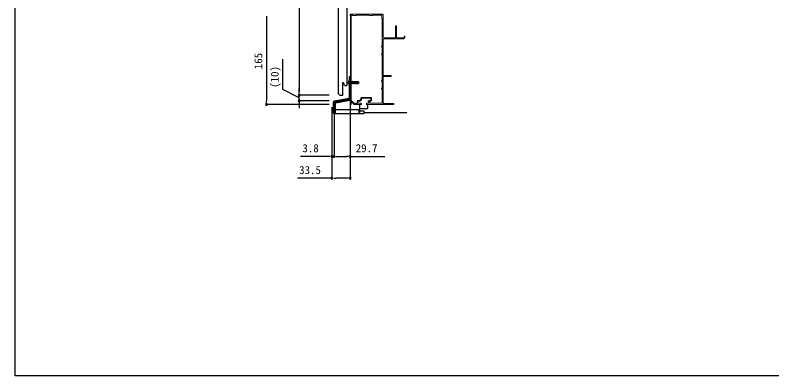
# Model space of a CAD drawing. Units: millimetres, scale not verified. Extents: x -1386 to 1386, y -2240 to 2242.
# Drawn here: x -1386 to 0, y -2240 to -1580 of the extents above; entities that cross this region are included whole.
import ezdxf
from ezdxf.enums import TextEntityAlignment as Align

# ---------------------------------------------------------------- set-up
doc = ezdxf.new("R2010")
doc.units = ezdxf.units.MM
doc.header["$LTSCALE"] = 8
doc.layers.add('0-2_YKK_11', color=7, linetype='Continuous', lineweight=18)
for name, color, linetype in [('0-3_YKK_12', 2, 'Continuous'), ('0-4_YKK_13', 4, 'Continuous'), ('0-5_YKK_D', 6, 'Continuous'), ('0-6_YKK_ZWAK', 7, 'Continuous')]:
    doc.layers.add(name, color=color, linetype=linetype)
doc.styles.add('ＭＳ ゴシック', font='')
doc.styles.get('ＭＳ ゴシック').set_extended_font_data('MS Gothic')

msp = doc.modelspace()

# ---------------------------------------------------------------- linework, layer by layer
at = {"layer": '0-2_YKK_11'}
for p, q in [((-672.199, -1621.621), (-672.199, -1619.221)), ((-751.299, -1730.821), (-734.599, -1730.821)), ((-801.899, -1757.97), (-801.899, -1740.307)), ((-800.236, -1738.335), (-773.53, -1733.762))]:
    msp.add_line(p, q, dxfattribs=at)
for points in [[(-712.199, -1619.621), (-712.199, -1578.621), (-733.74, -1578.621), (-733.924, -1578.741), (-734.474, -1578.741), (-734.657, -1578.621), (-754.74, -1578.621), (-754.924, -1578.741), (-755.474, -1578.741), (-755.657, -1578.621), (-763.74, -1578.621), (-763.924, -1578.741), (-764.474, -1578.741), (-764.657, -1578.621), (-772.199, -1578.621), (-772.199, -1581.621), (-771.899, -1581.921)], [(-771.899, -1581.921), (-771.899, -1735.321), (-772.199, -1735.621), (-772.199, -1743.621), (-770.699, -1743.621), (-770.699, -1738.721), (-770.33, -1738.567), (-765.199, -1743.621), (-751.699, -1743.621), (-751.699, -1742.621)], [(-770.299, -1580.421), (-770.299, -1736.493), (-764.584, -1742.121), (-759.599, -1742.121), (-759.599, -1738.121)], [(-733.099, -1732.321), (-733.099, -1736.175), (-736.599, -1738.175), (-736.599, -1741.621), (-713.699, -1741.621), (-713.699, -1715.121), (-714.699, -1715.121), (-714.699, -1714.121), (-713.699, -1714.121), (-713.699, -1701.121), (-714.699, -1701.121), (-714.699, -1700.121), (-713.699, -1700.121), (-713.699, -1652.121), (-714.699, -1652.121), (-714.699, -1651.121), (-713.699, -1651.121), (-713.699, -1638.121), (-714.699, -1638.121), (-714.699, -1637.121), (-713.699, -1637.121), (-713.699, -1587.121), (-714.199, -1586.621), (-714.199, -1580.621), (-730.699, -1580.621), (-731.199, -1581.121), (-737.199, -1581.121), (-737.899, -1580.421), (-751.999, -1580.421), (-752.199, -1580.621), (-760.699, -1580.621), (-761.199, -1581.121), (-767.199, -1581.121), (-767.899, -1580.421), (-770.299, -1580.421), (-770.299, -1736.493)], [(-689.199, -1600.321), (-689.199, -1621.621), (-710.199, -1621.621)], [(-673.399, -1619.221), (-673.399, -1621.621), (-679.74, -1621.621), (-679.924, -1621.741), (-680.474, -1621.741), (-680.657, -1621.621), (-687.799, -1621.621), (-687.799, -1600.321)], [(-698.199, -1690.621), (-712.199, -1690.621), (-712.199, -1645.079), (-712.319, -1644.896), (-712.319, -1644.346), (-712.199, -1644.162), (-712.199, -1623.621), (-674.199, -1623.621)], [(-771.899, -1694.17), (-771.899, -1734.295), (-800.434, -1739.181)], [(-772.699, -1732.777), (-772.699, -1724.02), (-772.579, -1723.78), (-772.579, -1723.46), (-772.699, -1723.22), (-772.699, -1704.02), (-772.579, -1703.78), (-772.579, -1703.46), (-772.699, -1703.22), (-772.699, -1695.84), (-772.849, -1695.58), (-772.999, -1695.32), (-772.999, -1694.17)], [(-692.999, -1742.021), (-712.199, -1742.021), (-712.199, -1708.079), (-712.319, -1707.896), (-712.319, -1707.346), (-712.199, -1707.162), (-712.199, -1692.621), (-698.199, -1692.621)], [(-752.699, -1741.621), (-758.299, -1741.621), (-758.299, -1737.921), (-754.799, -1737.921), (-751.499, -1735.421), (-751.499, -1732.121), (-734.399, -1732.121), (-734.399, -1735.421), (-737.724, -1737.321), (-739.399, -1737.321), (-739.399, -1738.221), (-737.899, -1738.221), (-737.899, -1741.621), (-742.699, -1741.621), (-742.699, -1743.621), (-716.657, -1743.621), (-716.474, -1743.501), (-715.924, -1743.501), (-715.74, -1743.621), (-699.657, -1743.621), (-699.474, -1743.501), (-698.924, -1743.501), (-698.74, -1743.621), (-692.999, -1743.621)], [(-758.099, -1736.621), (-755.235, -1736.621), (-752.799, -1734.775), (-752.799, -1732.321)], [(-801.099, -1739.969), (-801.099, -1757.133), (-800.941, -1757.398)]]:
    msp.add_lwpolyline(points, dxfattribs=at)
for centre, radius, start, end in [((-688.499, -1600.321), 0.7, 90.00001, 179.99999), ((-688.499, -1600.321), 0.7, 0.00001, 89.99999), ((-710.199, -1619.621), 2, 180.00001, 269.99999), ((-672.799, -1619.221), 0.6, 90.00001, 179.99999), ((-672.799, -1619.221), 0.6, 0.00001, 89.99999), ((-674.199, -1621.621), 2, 270.00001, 359.99999), ((-698.199, -1691.621), 1, 0.00001, 89.99999), ((-772.449, -1694.17), 0.55, 359.99999, 180.00001), ((-698.199, -1691.621), 1, 270.00001, 359.99999), ((-751.299, -1732.321), 1.5, 90.00001, 179.99999), ((-734.599, -1732.321), 1.5, 0.00001, 89.99999), ((-799.899, -1740.307), 2, 99.7167, 180), ((-800.299, -1739.969), 0.8, 99.71667, 179.99997), ((-773.699, -1732.777), 1, 279.71669, 360), ((-758.099, -1738.121), 1.5, 90.00001, 179.99999), ((-752.699, -1742.621), 1, 0.00001, 89.99999), ((-692.999, -1742.821), 0.8, 0.00001, 89.99999), ((-692.999, -1742.821), 0.8, 270.00001, 359.99999), ((-801.249, -1757.97), 0.65, 180, 61.72631)]:
    msp.add_arc(centre, radius, start, end, dxfattribs=at)
at = {"layer": '0-3_YKK_12'}
msp.add_line((-747.299, -1758.62), (-668.652, -1758.62), dxfattribs=at)
at = {"layer": '0-4_YKK_13'}
for p, q in [((-778.199, -1256.62), (-778.199, -1709.02)), ((-794.199, -1274.62), (-794.199, -1723.62)), ((-785.999, -1703.32), (-784.999, -1703.32)), ((-785.999, -1726.62), (-785.999, -1703.32)), ((-782.099, -1709.02), (-784.999, -1703.32)), ((-776.499, -1703.62), (-755.699, -1703.62)), ((-774.178, -1700.016), (-772.699, -1699.62)), ((-774.099, -1693.22), (-774.099, -1699.995)), ((-771.899, -1693.22), (-774.099, -1693.22)), ((-773.335, -1704.878), (-772.666, -1703.62)), ((-773.199, -1695.72), (-773.199, -1693.22)), ((-772.799, -1695.72), (-773.199, -1695.72)), ((-772.799, -1695.72), (-772.799, -1699.647)), ((-772.699, -1707.62), (-772.699, -1699.62)), ((-771.899, -1735.196), (-771.899, -1693.22)), ((-770.189, -1702.145), (-770.299, -1702.145)), ((-769.977, -1705.095), (-770.299, -1703.894)), ((-770.189, -1702.145), (-769.828, -1701.52)), ((-770.189, -1702.145), (-769.399, -1705.095)), ((-769.828, -1701.52), (-769.038, -1705.72)), ((-769.728, -1701.52), (-768.938, -1705.72)), ((-768.577, -1705.095), (-769.367, -1702.145)), ((-768.789, -1702.145), (-769.367, -1702.145)), ((-768.789, -1702.145), (-768.428, -1701.52)), ((-768.789, -1702.145), (-767.999, -1705.095)), ((-768.428, -1701.52), (-767.638, -1705.72)), ((-768.328, -1701.52), (-768.428, -1701.52)), ((-768.328, -1701.52), (-767.538, -1705.72)), ((-767.967, -1702.145), (-768.328, -1701.52)), ((-767.177, -1705.095), (-767.967, -1702.145)), ((-767.389, -1702.145), (-767.967, -1702.145)), ((-767.389, -1702.145), (-767.028, -1701.52)), ((-767.389, -1702.145), (-766.599, -1705.095)), ((-767.028, -1701.52), (-766.238, -1705.72)), ((-766.928, -1701.52), (-766.138, -1705.72)), ((-765.777, -1705.095), (-766.567, -1702.145)), ((-764.589, -1702.145), (-766.567, -1702.145)), ((-765.989, -1702.145), (-765.628, -1701.52)), ((-765.989, -1702.145), (-765.199, -1705.095)), ((-765.628, -1701.52), (-764.838, -1705.72)), ((-765.528, -1701.52), (-765.628, -1701.52)), ((-765.167, -1702.145), (-765.528, -1701.52)), ((-765.528, -1701.52), (-764.738, -1705.72)), ((-764.377, -1705.095), (-765.167, -1702.145)), ((-764.589, -1702.145), (-764.228, -1701.52)), ((-764.589, -1702.145), (-763.799, -1705.095)), ((-764.228, -1701.52), (-763.438, -1705.72)), ((-764.128, -1701.52), (-764.228, -1701.52)), ((-763.767, -1702.145), (-764.128, -1701.52)), ((-764.128, -1701.52), (-763.338, -1705.72)), ((-762.977, -1705.095), (-763.767, -1702.145)), ((-763.189, -1702.145), (-763.767, -1702.145)), ((-763.189, -1702.145), (-762.828, -1701.52)), ((-763.189, -1702.145), (-762.399, -1705.095)), ((-762.828, -1701.52), (-762.199, -1704.865)), ((-762.728, -1701.52), (-762.828, -1701.52)), ((-762.367, -1702.145), (-762.728, -1701.52)), ((-762.728, -1701.52), (-762.199, -1704.334)), ((-762.199, -1702.145), (-762.367, -1702.145)), ((-762.199, -1702.775), (-762.367, -1702.145)), ((-762.199, -1701.92), (-757.761, -1701.92)), ((-762.199, -1701.92), (-762.199, -1705.32)), ((-756.926, -1703.716), (-762.199, -1702.303)), ((-756.699, -1703.62), (-757.761, -1701.92)), ((-756.699, -1703.62), (-757.761, -1705.32)), ((-782.099, -1709.02), (-778.199, -1709.02)), ((-775.266, -1705.82), (-773.335, -1704.878)), ((-774.178, -1707.224), (-772.699, -1707.62)), ((-774.099, -1707.245), (-774.099, -1731.48)), ((-772.799, -1707.593), (-772.799, -1722.72)), ((-769.977, -1705.095), (-770.299, -1705.652)), ((-769.399, -1705.095), (-769.977, -1705.095)), ((-769.399, -1705.095), (-769.038, -1705.72)), ((-768.938, -1705.72), (-769.038, -1705.72)), ((-768.577, -1705.095), (-768.938, -1705.72)), ((-767.999, -1705.095), (-768.577, -1705.095)), ((-767.999, -1705.095), (-767.638, -1705.72)), ((-767.538, -1705.72), (-767.638, -1705.72)), ((-767.177, -1705.095), (-767.538, -1705.72)), ((-766.599, -1705.095), (-767.177, -1705.095)), ((-766.599, -1705.095), (-766.238, -1705.72)), ((-766.138, -1705.72), (-766.238, -1705.72)), ((-765.777, -1705.095), (-766.138, -1705.72)), ((-765.199, -1705.095), (-765.777, -1705.095)), ((-765.199, -1705.095), (-764.838, -1705.72)), ((-763.799, -1705.095), (-764.377, -1705.095)), ((-763.799, -1705.095), (-763.438, -1705.72)), ((-762.399, -1705.095), (-762.977, -1705.095)), ((-762.399, -1705.095), (-762.199, -1705.32)), ((-762.199, -1705.32), (-757.761, -1705.32)), ((-800.556, -1736.854), (-774.93, -1732.466)), ((-791.199, -1726.62), (-794.199, -1723.62)), ((-791.199, -1726.62), (-785.999, -1726.62)), ((-772.799, -1722.72), (-774.099, -1722.72)), ((-772.799, -1725.72), (-774.099, -1725.72)), ((-772.799, -1725.72), (-772.799, -1732.577)), ((-803.299, -1740.107), (-803.299, -1758.92)), ((-801.999, -1758.62), (-801.999, -1740.107)), ((-800.336, -1738.135), (-773.63, -1733.562)), ((-799.983, -1739.698), (-771.899, -1734.889)), ((-799.299, -1740.697), (-772.199, -1736.057)), ((-799.299, -1751.22), (-799.299, -1740.697)), ((-771.899, -1753.42), (-771.899, -1743.621)), ((-802.299, -1759.92), (-747.299, -1759.92)), ((-801.999, -1758.62), (-800.399, -1758.62)), ((-799.299, -1759.92), (-799.299, -1751.22)), ((-755.399, -1753.42), (-799.299, -1753.42)), ((-756.599, -1753.42), (-756.599, -1759.92)), ((-755.299, -1755.22), (-747.299, -1755.22)), ((-747.299, -1755.22), (-747.299, -1759.92))]:
    msp.add_line(p, q, dxfattribs=at)
for points in [[(-775.266, -1701.42), (-773.335, -1702.362), (-772.666, -1703.62)], [(-769.367, -1702.145), (-769.728, -1701.52), (-769.828, -1701.52)], [(-766.567, -1702.145), (-766.928, -1701.52), (-767.028, -1701.52)], [(-764.377, -1705.095), (-764.738, -1705.72), (-764.838, -1705.72)], [(-762.977, -1705.095), (-763.338, -1705.72), (-763.438, -1705.72)], [(-799.299, -1751.22), (-800.399, -1751.22), (-800.399, -1740.191)], [(-755.299, -1751.22), (-740.299, -1751.22), (-740.299, -1743.621)], [(-755.299, -1743.621), (-755.299, -1755.22), (-755.299, -1758.62)], [(-800.399, -1758.62), (-800.399, -1755.22), (-799.299, -1755.22)]]:
    msp.add_lwpolyline(points, dxfattribs=at)
for centre, radius, start, end in [((-764.999, -1703.62), 10.5, 165.67685, 194.32349), ((-773.816, -1701.369), 1.4, 105.00017, 165.67685), ((-755.791, -1703.78), 2.5, 170.31352, 218.01368), ((-756.874, -1703.523), 0.2, 255.00017, 328.00017), ((-773.816, -1705.871), 1.4, 194.32349, 255.00017), ((-775.099, -1731.48), 1, 279.71669, 0), ((-799.999, -1740.107), 3.3, 99.71669, 180), ((-799.999, -1740.107), 2, 99.71669, 180), ((-799.899, -1740.191), 0.5, 99.71669, 180), ((-773.799, -1732.577), 1, 279.71669, 0), ((-802.299, -1758.92), 1, 180, 270)]:
    msp.add_arc(centre, radius, start, end, dxfattribs=at)
at = {"layer": '0-5_YKK_D'}
for p, q in [((-865.699, -532.42), (-865.699, -1719.82)), ((-925.699, -1582.021), (-925.699, -1585.421)), ((-925.699, -1582.021), (-925.699, -1585.421)), ((-925.699, -1585.421), (-925.699, -1736.821)), ((-925.699, -1585.421), (-925.699, -1592.221)), ((-865.699, -1719.82), (-865.699, -1713.02)), ((-810.699, -1726.62), (-866.699, -1726.62)), ((-810.699, -1726.62), (-866.699, -1726.62)), ((-865.699, -1723.22), (-865.699, -1719.82)), ((-865.699, -1723.22), (-865.699, -1719.82)), ((-865.699, -1736.788), (-865.699, -1726.62)), ((-865.699, -1736.788), (-865.699, -1726.62)), ((-810.699, -1743.621), (-926.699, -1743.621)), ((-925.699, -1740.221), (-925.699, -1736.821)), ((-810.699, -1736.788), (-866.699, -1736.788)), ((-865.699, -1740.188), (-865.699, -1743.588)), ((-865.699, -1743.588), (-865.699, -1750.388)), ((-772.199, -1744.321), (-772.199, -1839.62)), ((-772.199, -1744.321), (-772.199, -1879.62)), ((-805.699, -1748.621), (-805.699, -1839.62)), ((-805.699, -1748.621), (-805.699, -1879.62)), ((-801.899, -1758.97), (-801.899, -1839.62)), ((-801.899, -1758.97), (-801.899, -1839.62)), ((-812.499, -1838.62), (-863.032, -1838.62)), ((-809.099, -1838.62), (-812.499, -1838.62)), ((-801.899, -1838.62), (-805.699, -1838.62)), ((-798.499, -1838.62), (-795.099, -1838.62)), ((-798.499, -1838.62), (-795.099, -1838.62)), ((-795.099, -1838.62), (-778.999, -1838.62)), ((-795.099, -1838.62), (-788.299, -1838.62)), ((-775.599, -1838.62), (-778.999, -1838.62)), ((-772.199, -1838.62), (-708.865, -1838.62)), ((-805.699, -1878.62), (-869.032, -1878.62)), ((-802.299, -1878.62), (-798.899, -1878.62)), ((-778.999, -1878.62), (-798.899, -1878.62)), ((-775.599, -1878.62), (-778.999, -1878.62))]:
    msp.add_line(p, q, dxfattribs=at)
msp.add_lwpolyline([(-865.699, -1731.704), (-895.699, -1716.476), (-895.699, -1661.009)], dxfattribs=at)
for centre, start, end in [((-865.699, -1726.62), 90, 270), ((-865.699, -1726.62), 90, 270), ((-865.699, -1726.62), 270, 90), ((-865.699, -1726.62), 270, 90), ((-925.699, -1743.621), 90, 270), ((-925.699, -1743.621), 270, 90), ((-865.699, -1736.788), 90, 270), ((-865.699, -1736.788), 270, 90), ((-805.699, -1838.62), 0, 180), ((-805.699, -1838.62), 180, 0), ((-801.899, -1838.62), 0, 180), ((-801.899, -1838.62), 0, 180), ((-801.899, -1838.62), 180, 0), ((-801.899, -1838.62), 180, 0), ((-772.199, -1838.62), 0, 180), ((-772.199, -1838.62), 180, 0), ((-805.699, -1878.62), 0, 180), ((-805.699, -1878.62), 180, 0), ((-772.199, -1878.62), 0, 180), ((-772.199, -1878.62), 180, 0)]:
    msp.add_arc(centre, 1.7, start, end, dxfattribs=at)
at = {"layer": '0-6_YKK_ZWAK'}
msp.add_lwpolyline([(1386, -2240), (-1386, -2240), (-1386, 2128)], dxfattribs=at)

# ---------------------------------------------------------------- texts
at = {"layer": '0-5_YKK_D', "style": 'ＭＳ ゴシック'}
for s, p in [('165', (-928.899, -1679.254)), ('(10)', (-898.899, -1713.276))]:
    msp.add_text(s, height=14.66, rotation=90, dxfattribs=at).set_placement(p, align=Align.BOTTOM_LEFT)
for s, p in [('3.8', (-859.832, -1835.42)), ('29.7', (-762.199, -1835.42)), ('33.5', (-865.832, -1875.42))]:
    msp.add_text(s, height=14.66, dxfattribs=at).set_placement(p, align=Align.BOTTOM_LEFT)

doc.saveas('drawing.dxf')
